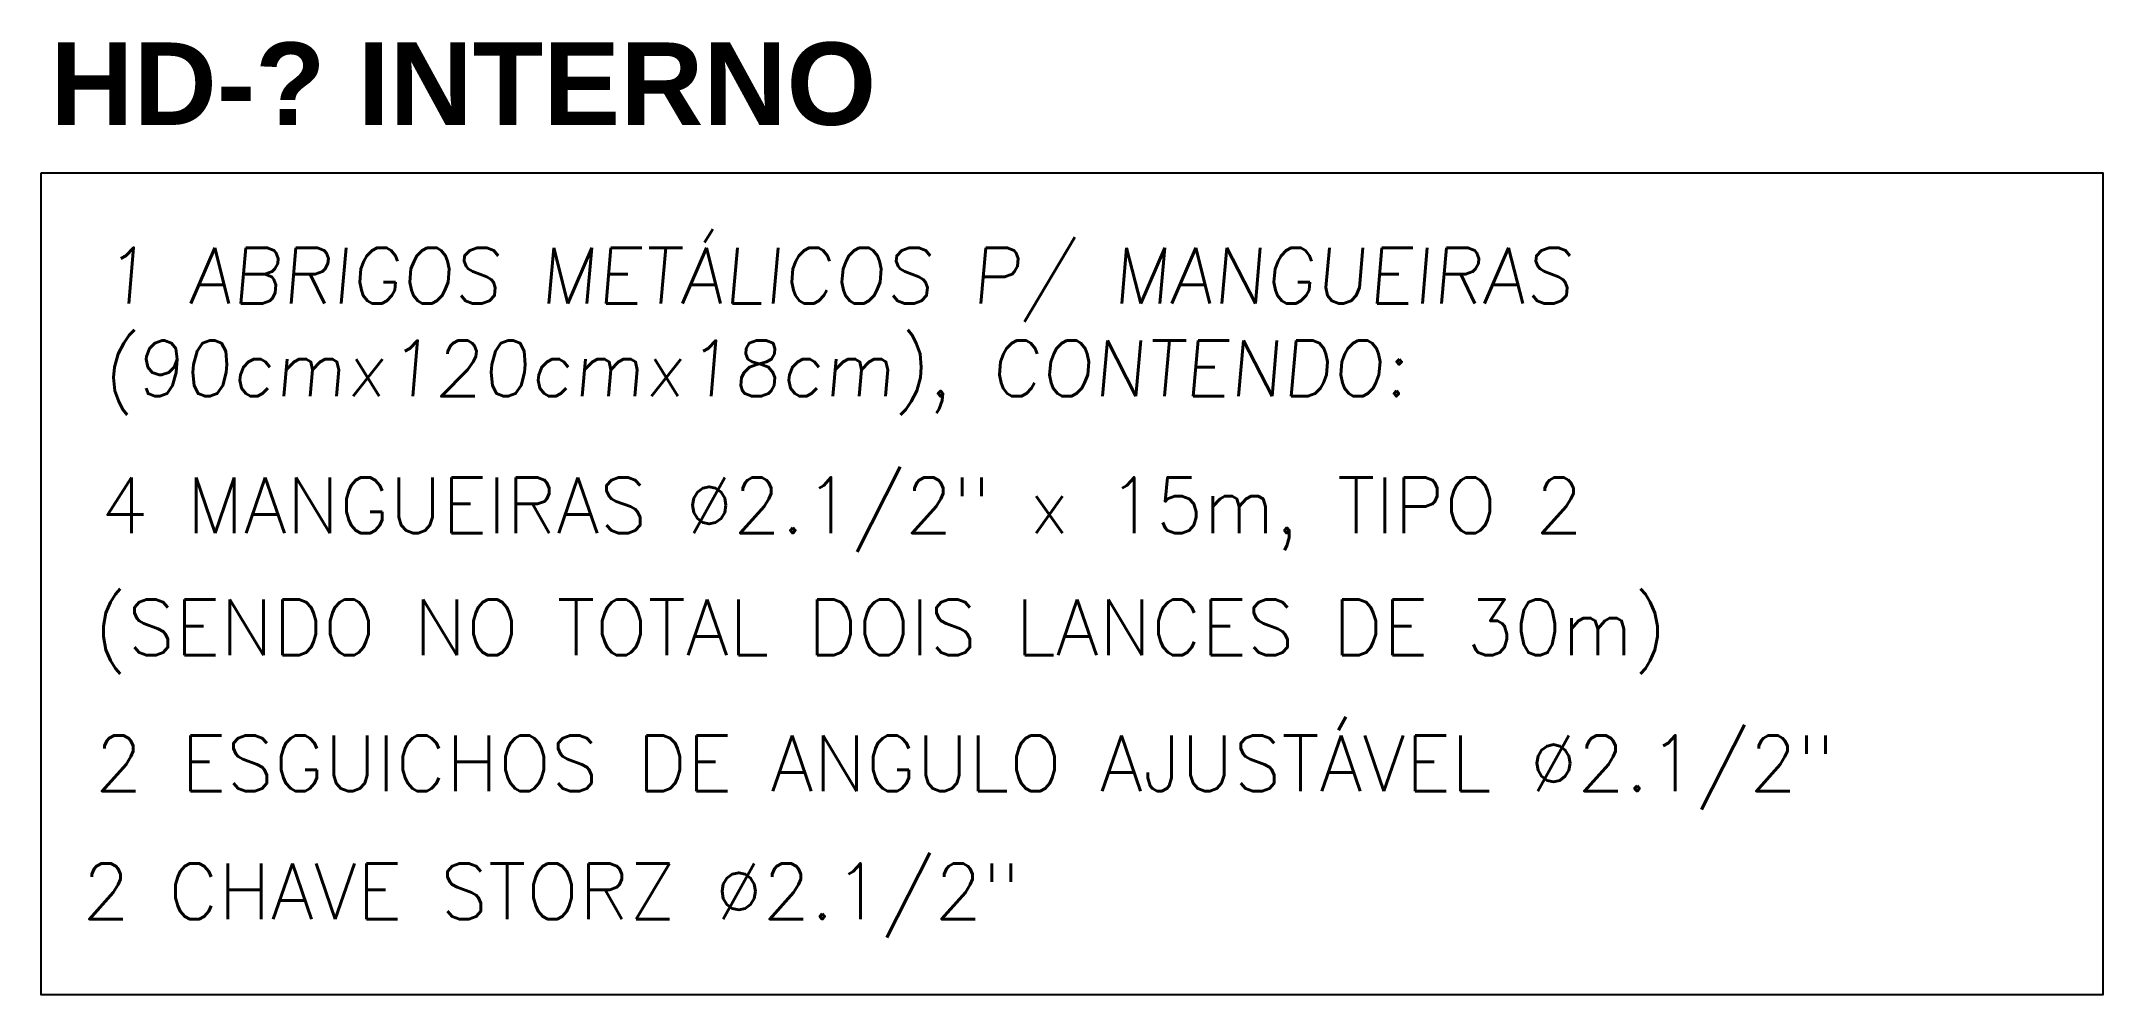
# Model space of a CAD drawing. Header units: millimetres. Extents: x 604887 to 605375, y 139894 to 140120.
import ezdxf

# ---------------------------------------------------------------- set-up
doc = ezdxf.new("R2010")
doc.units = ezdxf.units.MM
doc.header["$LTSCALE"] = 0.5
doc.layers.add('0.15', color=7, linetype='Continuous', lineweight=0)
doc.layers.add('TEXTO', color=7, linetype='Continuous')
doc.styles.get("Standard").update_dxf_attribs({"font": 'arialbd.ttf', "height": 2})
doc.styles.add('STYLE3', font='romans.shx', dxfattribs={"oblique": 5, "height": 0.1})

msp = doc.modelspace()

# ---------------------------------------------------------------- linework, layer by layer
msp.add_lwpolyline([(604886.75, 140088.82), (605375.33, 140088.82), (605375.33, 139893.89), (604886.75, 139893.89)], close=True)

# ---------------------------------------------------------------- texts
at = {"layer": '0.15', "insert": (604888.9, 140119.75), "char_height": 19.5556, "attachment_point": 1}
msp.add_mtext_dynamic_manual_height_columns('HD-? INTERNO', width=494.0899, gutter_width=12.5, heights=[0], dxfattribs=at)
at = {"layer": 'TEXTO', "style": 'STYLE3'}
for s, p in [('4 MANGUEIRAS Ø2.1/2" x 15m, TIPO 2', (604900.81, 140003.38)), ('(SENDO NO TOTAL DOIS LANCES DE 30m)', (604899.22, 139974.43)), ('2 ESGUICHOS DE ANGULO AJUSTÁVEL Ø2.1/2"', (604899.49, 139942.22)), ('2 CHAVE STORZ Ø2.1/2"', (604896.48, 139911.85))]:
    msp.add_text(s, height=13.2, dxfattribs=at).set_placement(p)
at = {"layer": 'TEXTO', "insert": (604901.25, 140071.06), "char_height": 13.2, "attachment_point": 1, "style": 'STYLE3'}
msp.add_mtext_dynamic_manual_height_columns('\\A1;1 ABRIGOS METÁLICOS P/ MANGUEIRAS \\P(90cmx120cmx18cm), CONTENDO:', width=593.4878, gutter_width=62.5, heights=[0], dxfattribs=at)

doc.saveas('drawing.dxf')
